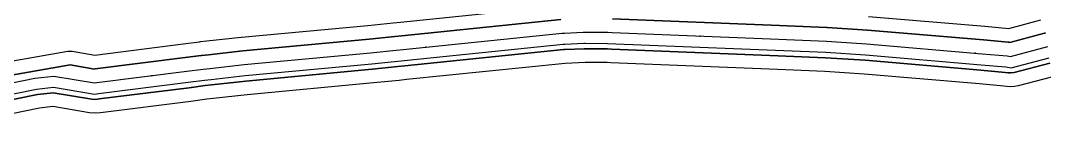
# Model space of a CAD drawing. Header units: inches. Extents: x 87989 to 118156, y 435697 to 451526.
# Drawn here: x 92604.1 to 92975.9, y 439531.3 to 439571.2 of the extents above; entities that cross this region are included whole.
import ezdxf

# ---------------------------------------------------------------- set-up
doc = ezdxf.new("R2010")
doc.units = ezdxf.units.IN
doc.header["$MEASUREMENT"] = 0
for name, color, linetype, true_color in [('As_waterkering_BWK', 7, 'Continuous', 0x7b8981), ('Beschermingszone_BWK', 7, 'Continuous', 0xcf890d), ('Grens_bebouwingsvrije_zone_BWK', 7, 'Continuous', 0x6789ae), ('Kernzone_BWK', 7, 'Continuous', 0xcb89af), ('Referentiepunten_BWK', 7, 'Continuous', 0x178980)]:
    doc.layers.add(name, color=color, linetype=linetype, true_color=true_color)

msp = doc.modelspace()

# ---------------------------------------------------------------- linework, layer by layer
at = {"layer": 'As_waterkering_BWK'}
msp.add_lwpolyline([(92569.1054, 439542.12), (92609.3236, 439550.3414), (92616.2015, 439551.0951), (92631.0574, 439548.5825), (92631.8534, 439548.7175), (92664.5396, 439552.8234), (92670.4538, 439553.6309), (92672.8891, 439553.8749), (92685.3286, 439555.2434), (92731.2534, 439559.5238), (92740.5218, 439560.4739), (92743.1182, 439560.7402), (92800.8007, 439566.6556), (92801.6258, 439566.7103), (92808.4921, 439566.9647), (92809.0875, 439567.0042), (92817.3559, 439566.96), (92818.9263, 439566.897), (92879.4819, 439564.447), (92882.2895, 439564.3335), (92896.7486, 439563.7485), (92911.2631, 439562.7869), (92953.3468, 439559.1957), (92962.3419, 439558.3734), (92963.6333, 439558.2034), (92977.1604, 439561.7593)], dxfattribs=at)
at = {"layer": 'Beschermingszone_BWK'}
for points in [[(92597.1953, 439555.9063), (92621.2637, 439560.0898), (92621.3652, 439560.1055), (92621.4785, 439560.1172), (92621.9063, 439560.1563), (92621.957, 439560.1602), (92622.1211, 439560.1641), (92622.2852, 439560.1602), (92622.3301, 439560.1563), (92622.7461, 439560.1211), (92622.8633, 439560.1094), (92622.9551, 439560.0938), (92631.1543, 439558.707), (92663.2402, 439562.7383), (92669.1289, 439563.543), (92669.168, 439563.5469), (92669.3906, 439563.5742), (92669.4355, 439563.5781), (92671.8438, 439563.8203), (92684.2969, 439565.1914), (92684.3379, 439565.1953), (92730.2793, 439569.4766), (92739.502, 439570.4219), (92742.0977, 439570.6875), (92799.8027, 439576.6055)], [(92800.291, 439571.6289), (92742.6074, 439565.7148), (92740.0117, 439565.4492), (92730.7656, 439564.5), (92684.8223, 439560.2188), (92672.3672, 439558.8477), (92669.9551, 439558.6055), (92669.7773, 439558.5859), (92663.8906, 439557.7813), (92631.2305, 439553.6797), (92631.0586, 439553.6523), (92622.1211, 439555.1641), (92593.7988, 439550.2383)], [(92976.293, 439566.6836), (92975.8887, 439566.5938), (92963.3125, 439563.2891), (92962.9941, 439563.332), (92962.7969, 439563.3516), (92953.7871, 439564.1758), (92911.6406, 439567.7734), (92897.0781, 439568.7383), (92896.9512, 439568.7461), (92882.4922, 439569.3281), (92879.6836, 439569.4414), (92819.127, 439571.8945)], [(92912.043, 439572.7578), (92954.2266, 439569.1563), (92962.9375, 439568.3594), (92974.6172, 439571.4297)]]:
    msp.add_lwpolyline(points, dxfattribs=at)
for points in [[(92570.307, 439536.2416, 0), (92610.2532, 439544.4074, 0), (92616.0247, 439545.0398, 0), (92630.0569, 439542.6665, 0), (92631.0574, 439542.5825, 0), (92632.0605, 439542.6669, 0), (92632.7293, 439542.7803, 0), (92665.3194, 439546.8744, 0), (92671.1589, 439547.6715, 0), (92673.5162, 439547.9078, 0), (92685.9351, 439549.2743, 0), (92731.8377, 439553.5524, 0), (92741.1338, 439554.5052, 0), (92743.7303, 439554.7715, 0), (92801.3052, 439560.6759, 0), (92801.9353, 439560.7176, 0), (92808.8015, 439560.9734, 0), (92809.2701, 439561.0031, 0), (92817.2195, 439560.9606, 0), (92818.6848, 439560.9018, 0), (92879.2394, 439558.4519, 0), (92882.047, 439558.3384, 0), (92896.429, 439557.7566, 0), (92910.8097, 439556.8038, 0), (92952.8187, 439553.2191, 0), (92961.6769, 439552.4092, 0), (92962.85, 439552.2547, 0), (92963.6333, 439552.2034, 0), (92964.917, 439552.3475, 0), (92977.8906, 439555.7474, 0)], [(92978.499, 439550.7375, 0), (92966.4299, 439547.5648, 0), (92965.0345, 439547.293, 0), (92963.6157, 439547.2034, 0), (92962.1972, 439547.2975, 0), (92961.1227, 439547.439, 0), (92952.3785, 439548.2385, 0), (92910.4318, 439551.8179, 0), (92896.1626, 439552.7632, 0), (92881.8449, 439553.3425, 0), (92879.0373, 439553.456, 0), (92818.4835, 439555.9059, 0), (92817.1059, 439555.9612, 0), (92809.1803, 439555.9878, 0), (92801.9594, 439555.7083, 0), (92744.2403, 439549.7976, 0), (92741.6437, 439549.5313, 0), (92732.3247, 439548.5762, 0), (92686.4405, 439544.2993, 0), (92674.0388, 439542.9353, 0), (92671.7465, 439542.7054, 0), (92665.9692, 439541.9168, 0), (92633.1778, 439537.785, 0), (92631.0574, 439537.5825, 0), (92629.2231, 439537.7365, 0), (92615.8773, 439539.9937, 0), (92611.0278, 439539.4623, 0), (92571.3084, 439531.3429, 0)]]:
    msp.add_polyline3d(points, dxfattribs=at)
at = {"layer": 'Grens_bebouwingsvrije_zone_BWK'}
msp.add_lwpolyline([(92569.9065, 439538.2011), (92609.9433, 439546.3854), (92616.0836, 439547.0582), (92631.0583, 439544.5255), (92632.4373, 439544.7594), (92665.0595, 439548.8573), (92670.9238, 439549.658), (92673.3072, 439549.8968), (92685.7329, 439551.2637), (92731.643, 439555.5428), (92801.137, 439562.6691), (92801.8321, 439562.7152), (92808.6984, 439562.9696), (92809.2092, 439563.0035), (92817.265, 439562.9604), (92896.5355, 439559.7539), (92910.9608, 439558.7982), (92952.9947, 439555.2112), (92961.8986, 439554.3973), (92963.8902, 439554.135), (92977.6472, 439557.7514)], dxfattribs=at)
at = {"layer": 'Kernzone_BWK'}
for points in [[(92593.8008, 439550.2383), (92622.1211, 439555.1641), (92631.0586, 439553.6523), (92631.2305, 439553.6797), (92663.8906, 439557.7813), (92669.7773, 439558.5859), (92669.957, 439558.6055), (92672.3672, 439558.8477), (92684.8242, 439560.2188), (92730.7656, 439564.5), (92740.0117, 439565.4492), (92742.6094, 439565.7148), (92800.2891, 439571.6289)], [(92819.1289, 439571.8945), (92879.6836, 439569.4414), (92882.4922, 439569.3281), (92896.9492, 439568.7461), (92897.0781, 439568.7383), (92911.6406, 439567.7734), (92953.7852, 439564.1758), (92962.7969, 439563.3516), (92962.9961, 439563.332), (92963.3125, 439563.2891), (92975.8906, 439566.5938), (92976.293, 439566.6836)], [(92977.8906, 439555.7461), (92964.918, 439552.3477), (92963.6328, 439552.2031), (92962.8516, 439552.2539), (92961.6758, 439552.4102), (92952.8203, 439553.2188), (92910.8086, 439556.8047), (92896.4297, 439557.7578), (92882.0469, 439558.3398), (92879.2383, 439558.4531), (92818.6836, 439560.9023), (92817.2188, 439560.9609), (92809.2695, 439561.0039), (92808.8008, 439560.9727), (92801.9336, 439560.7188), (92801.3047, 439560.6758), (92743.7305, 439554.7734), (92741.1328, 439554.5039), (92731.8359, 439553.5508), (92685.9336, 439549.2734), (92673.5156, 439547.9063), (92671.1602, 439547.6719), (92665.3203, 439546.875), (92632.7305, 439542.7812), (92632.0586, 439542.668), (92631.0586, 439542.582), (92630.0586, 439542.668), (92616.0234, 439545.0391), (92610.2539, 439544.4063), (92570.3086, 439536.2422)]]:
    msp.add_lwpolyline(points, dxfattribs=at)
at = {"layer": 'Referentiepunten_BWK'}
for p in [(92850.9641, 439565.6008), (92751.2593, 439561.5751), (92950.7513, 439559.4172), (92651.8054, 439551.2238)]:
    msp.add_point(p, dxfattribs=at)

doc.saveas('drawing.dxf')
